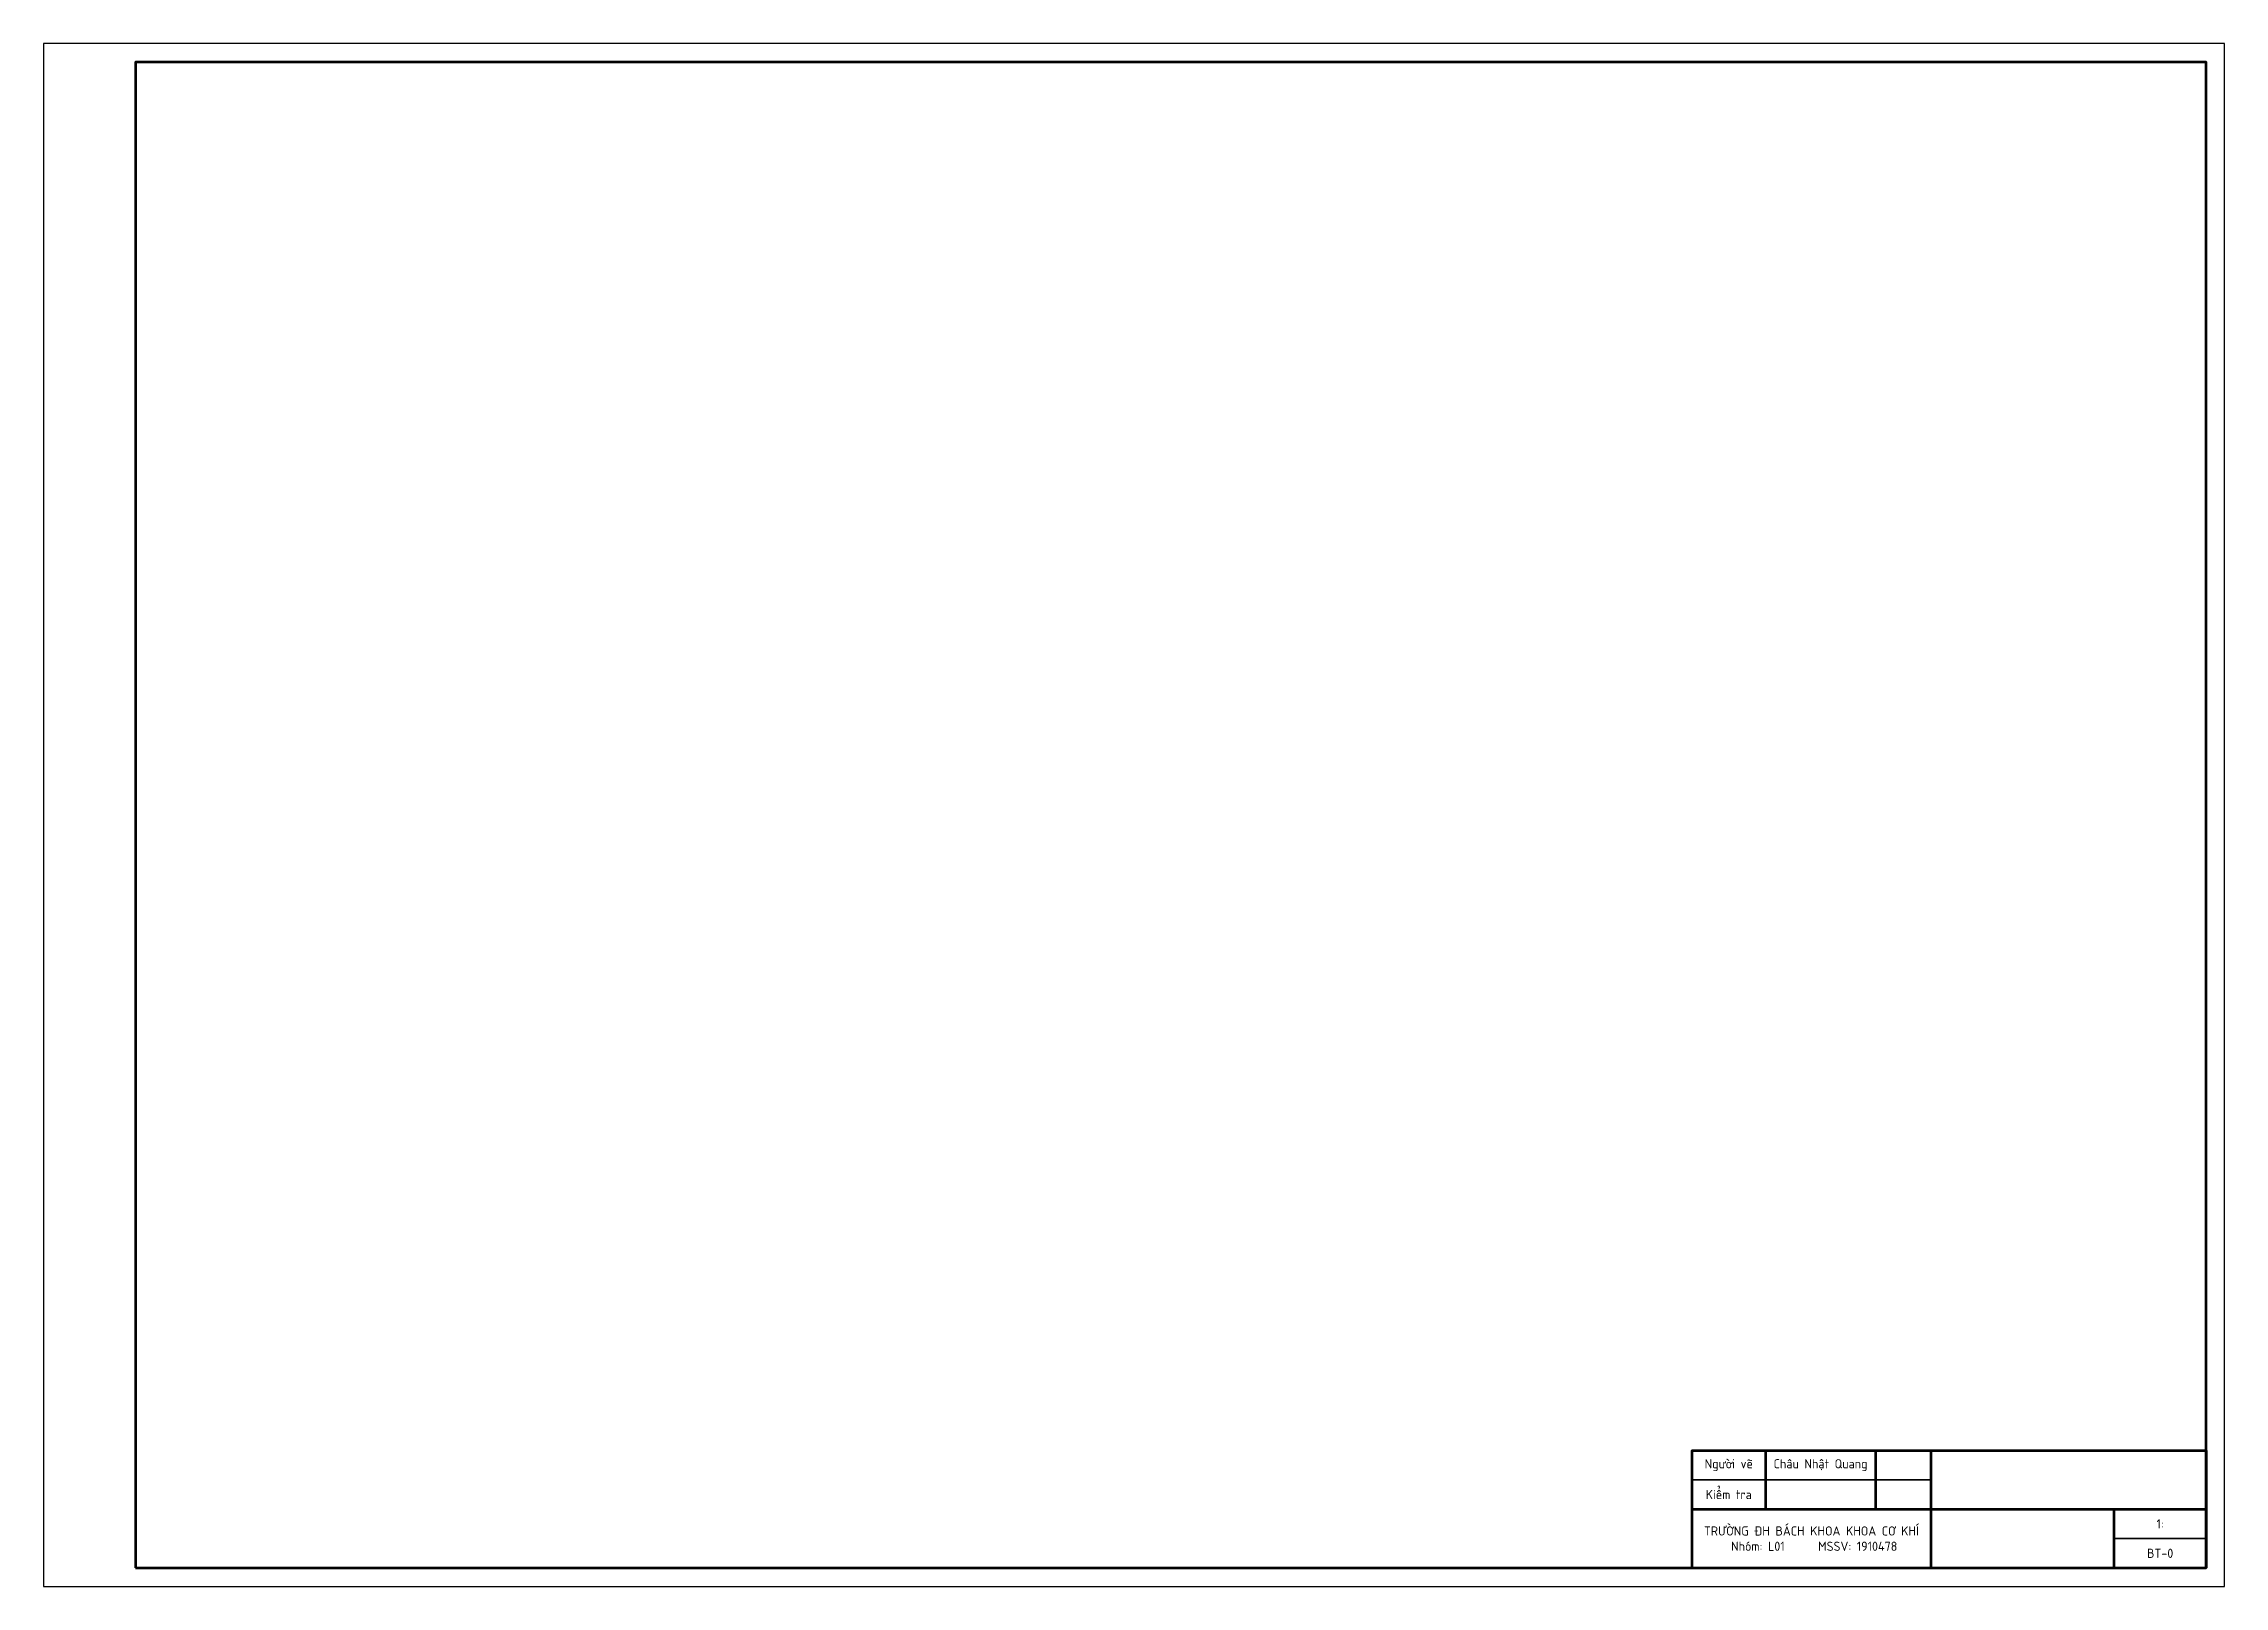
# Paper-space layout 'A2' of a CAD drawing. Header units: millimetres. Extents: x 0 to 594, y 0 to 420.
import ezdxf

# ---------------------------------------------------------------- set-up
doc = ezdxf.new("R2010")
doc.units = ezdxf.units.MM
doc.header["$LTSCALE"] = 0.25
doc.layers.add('Khung mảnh', color=4, linetype='Continuous', lineweight=35)
doc.layers.add('Khung đậm', color=2, linetype='Continuous', lineweight=70)
doc.styles.get("Standard").update_dxf_attribs({"font": ''})
doc.styles.get('Standard').set_extended_font_data('TCVN 7284')

psp = doc.layouts.new('A2')

# ---------------------------------------------------------------- linework, layer by layer
psp.add_lwpolyline([(0, 0), (594, 0), (594, 420), (0, 420)], close=True)
at = {"layer": 'Khung mảnh'}
for p, q in [((449, 29), (514, 29)), ((564, 13), (589, 13))]:
    psp.add_line(p, q, dxfattribs=at)
at = {"layer": 'Khung đậm'}
for p, q in [((469, 37), (469, 21)), ((499, 37), (499, 21)), ((514, 37), (514, 5)), ((449, 21), (589, 21)), ((564, 5), (564, 21))]:
    psp.add_line(p, q, dxfattribs=at)
psp.add_lwpolyline([(25, 5), (589, 5), (589, 415), (25, 415)], close=True, dxfattribs=at)
psp.add_lwpolyline([(449, 5), (449, 37), (589, 37), (589, 5)], dxfattribs=at)

# ---------------------------------------------------------------- texts
at = {"char_height": 2.5}
for s, width, insert, attachment_point in [('Người vẽ', 20, (459, 33), 5), ('Châu Nhật Quang', 30, (484, 33), 5), ('Kiểm tra', 20, (459, 25), 5), ('1:', 25, (576.5, 17), 5), ('\\pxqc;TRƯỜNG ĐH BÁCH KHOA KHOA CƠ KHÍ\\P\\pq*;       Nhóm: L01      MSSV: 1910478', 65, (449, 13), 4), ('BT-0', 25, (576.5, 9), 5)]:
    psp.add_mtext_dynamic_manual_height_columns(s, width=width, gutter_width=12.5, heights=[0], dxfattribs=dict(at, insert=insert, attachment_point=attachment_point))

doc.saveas('drawing.dxf')
